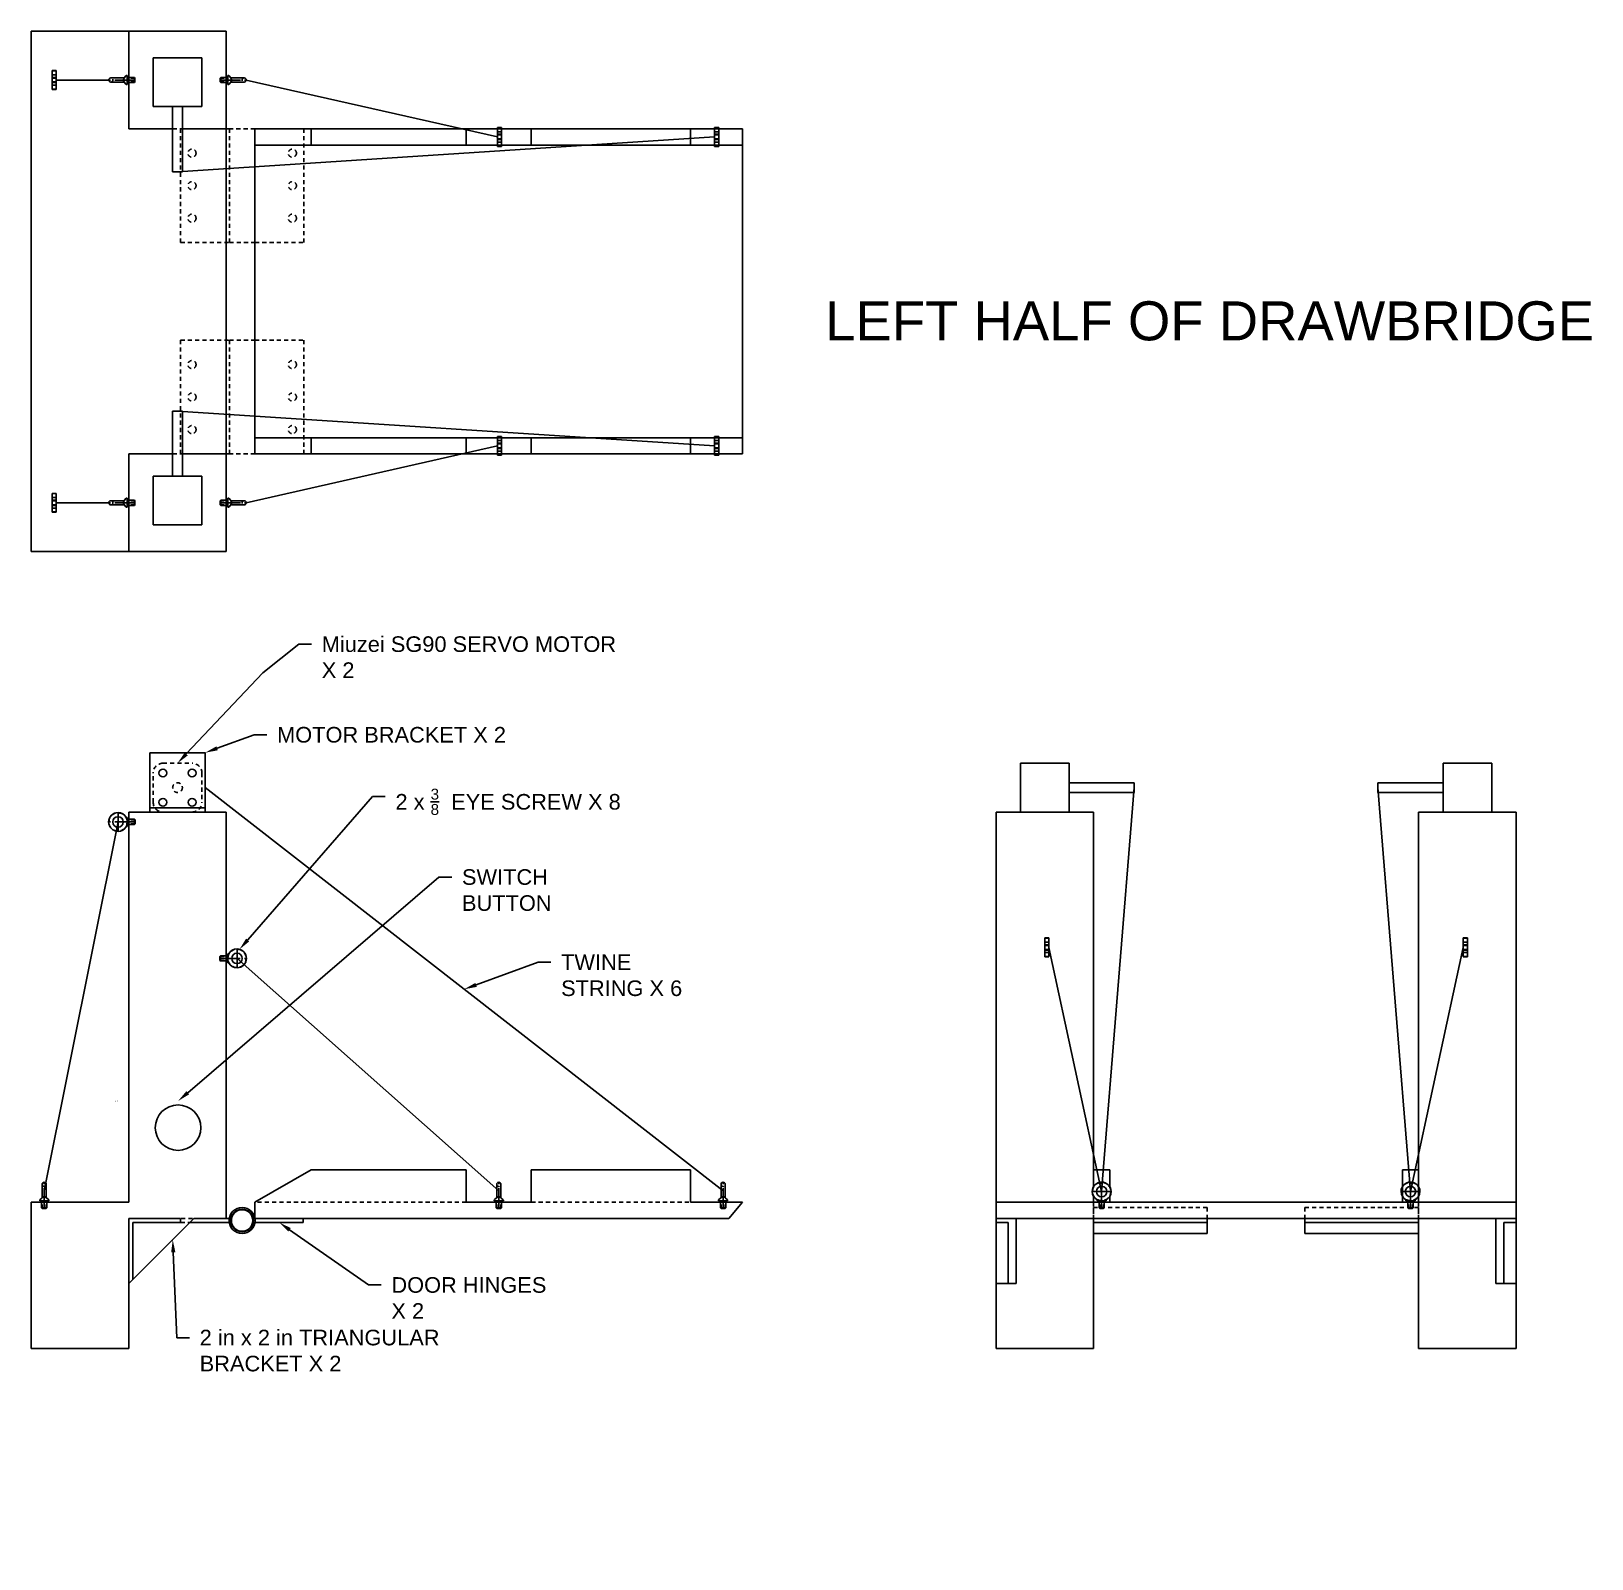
# Model space of a CAD drawing. Header units: inches. Extents: x 6.9 to 54.9, y -5 to 42.
import ezdxf
from ezdxf import colors
from ezdxf.entities.mleader import LeaderData, LeaderLine
from ezdxf.enums import TextEntityAlignment as Align
from ezdxf.math import Vec2, Vec3

# ---------------------------------------------------------------- set-up
doc = ezdxf.new("R2010")
doc.units = ezdxf.units.IN
doc.header["$LTSCALE"] = 0.5
doc.header["$MEASUREMENT"] = 0
doc.linetypes.add('CENTER', pattern=[2, 1.25, -0.25, 0.25, -0.25])
doc.linetypes.add('HIDDEN', pattern=[0.375, 0.25, -0.125])
for name, color, linetype in [('Center', 7, 'CENTER'), ('DIM', 40, 'Continuous'), ('Dimension', 7, 'Continuous'), ('Hidden', 5, 'HIDDEN'), ('Mechanical', 8, 'Continuous'), ('Metal', 253, 'Continuous'), ('String', 3, 'Continuous'), ('Visible', 1, 'Continuous')]:
    doc.layers.add(name, color=color, linetype=linetype)
doc.styles.add('GHM1', font='gem1', dxfattribs={"bigfont": 'ghm1'})
doc.styles.get("Standard").update_dxf_attribs({"font": 'arial.ttf', "height": 0.12})

msp = doc.modelspace()

# ---------------------------------------------------------------- linework, layer by layer
for p, q in [((9.809, 40.658), (9.796, 40.658)), ((12.905, 40.658), (12.917, 40.658)), ((9.809, 27.378), (9.796, 27.378)), ((12.905, 27.378), (12.917, 27.378)), ((7.397, 6.056), (7.397, 6.069)), ((21.38, 6.056), (21.38, 6.069)), ((28.279, 6.056), (28.279, 6.069))]:
    msp.add_line(p, q)
at = {"layer": 'Center'}
for p, q in [((10.049, 40.518), (9.241, 40.518)), ((12.665, 40.518), (13.472, 40.518)), ((10.049, 27.518), (9.241, 27.518)), ((12.665, 27.518), (13.472, 27.518)), ((9.527, 17.993), (9.527, 17.414)), ((10.05, 17.703), (9.237, 17.703)), ((12.663, 13.508), (13.476, 13.508)), ((13.187, 13.798), (13.187, 13.218)), ((7.257, 5.816), (7.257, 6.624)), ((21.24, 5.816), (21.24, 6.624)), ((28.139, 5.816), (28.139, 6.624)), ((39.494, 6.338), (40.073, 6.338)), ((39.784, 5.815), (39.784, 6.628)), ((49.573, 6.338), (48.994, 6.338)), ((49.284, 5.815), (49.284, 6.628))]:
    msp.add_line(p, q, dxfattribs=at)
at = {"layer": 'Dimension'}
msp.add_line((36.534, 7.483, -31.567), (36.534, 9.123, -31.567), dxfattribs=at)
at = {"layer": 'Hidden'}
for p, q in [((7.627, 40.799), (7.497, 40.799)), ((7.627, 40.679), (7.497, 40.679)), ((7.627, 40.598), (7.497, 40.598)), ((7.627, 40.578), (7.497, 40.578)), ((7.627, 40.458), (7.497, 40.458)), ((7.627, 40.437), (7.497, 40.437)), ((7.627, 40.357), (7.497, 40.357)), ((10.049, 40.578), (9.857, 40.578)), ((10.049, 40.458), (9.857, 40.458)), ((12.665, 40.578), (12.857, 40.578)), ((12.665, 40.458), (12.857, 40.458)), ((7.627, 40.237), (7.497, 40.237)), ((11.207, 39.018), (11.507, 39.018)), ((11.452, 39.018), (11.452, 35.518)), ((12.952, 39.018), (11.452, 39.018)), ((12.952, 35.518), (12.952, 39.018)), ((13.74, 39.018), (12.952, 39.018)), ((13.74, 35.518), (13.74, 39.018)), ((15.24, 39.018), (13.74, 39.018)), ((15.24, 35.518), (15.24, 39.018)), ((21.326, 39.049), (21.196, 39.049)), ((21.196, 39.018), (21.326, 39.018)), ((21.326, 38.929), (21.196, 38.929)), ((28.004, 39.049), (27.874, 39.049)), ((27.874, 39.018), (28.004, 39.018)), ((28.004, 38.929), (27.874, 38.929)), ((21.326, 38.848), (21.196, 38.848)), ((21.326, 38.828), (21.196, 38.828)), ((21.326, 38.708), (21.196, 38.708)), ((21.326, 38.687), (21.196, 38.687)), ((21.326, 38.607), (21.196, 38.607)), ((21.196, 38.518), (21.326, 38.518)), ((21.326, 38.487), (21.196, 38.487)), ((28.004, 38.848), (27.874, 38.848)), ((28.004, 38.828), (27.874, 38.828)), ((28.004, 38.708), (27.874, 38.708)), ((28.004, 38.687), (27.874, 38.687)), ((28.004, 38.607), (27.874, 38.607)), ((27.874, 38.518), (28.004, 38.518)), ((28.004, 38.487), (27.874, 38.487)), ((11.452, 35.518), (12.952, 35.518)), ((12.952, 35.518), (13.74, 35.518)), ((13.74, 35.518), (15.24, 35.518)), ((11.452, 29.018), (11.452, 32.518)), ((11.452, 32.518), (12.952, 32.518)), ((12.952, 32.518), (12.952, 29.018)), ((12.952, 32.518), (13.74, 32.518)), ((13.74, 32.518), (13.74, 29.018)), ((13.74, 32.518), (15.24, 32.518)), ((15.24, 32.518), (15.24, 29.018)), ((21.326, 29.549), (21.196, 29.549)), ((21.196, 29.518), (21.326, 29.518)), ((21.326, 29.429), (21.196, 29.429)), ((21.326, 29.348), (21.196, 29.348)), ((21.326, 29.328), (21.196, 29.328)), ((28.004, 29.549), (27.874, 29.549)), ((27.874, 29.518), (28.004, 29.518)), ((28.004, 29.429), (27.874, 29.429)), ((28.004, 29.348), (27.874, 29.348)), ((28.004, 29.328), (27.874, 29.328)), ((11.207, 29.018), (11.507, 29.018)), ((12.952, 29.018), (11.452, 29.018)), ((13.74, 29.018), (12.952, 29.018)), ((15.24, 29.018), (13.74, 29.018)), ((21.326, 29.208), (21.196, 29.208)), ((21.326, 29.187), (21.196, 29.187)), ((21.326, 29.107), (21.196, 29.107)), ((21.196, 29.018), (21.326, 29.018)), ((21.326, 28.987), (21.196, 28.987)), ((28.004, 29.208), (27.874, 29.208)), ((28.004, 29.187), (27.874, 29.187)), ((28.004, 29.107), (27.874, 29.107)), ((27.874, 29.018), (28.004, 29.018)), ((28.004, 28.987), (27.874, 28.987)), ((7.627, 27.799), (7.497, 27.799)), ((7.627, 27.679), (7.497, 27.679)), ((7.627, 27.598), (7.497, 27.598)), ((7.627, 27.578), (7.497, 27.578)), ((7.627, 27.458), (7.497, 27.458)), ((7.627, 27.437), (7.497, 27.437)), ((10.049, 27.578), (9.857, 27.578)), ((10.049, 27.458), (9.857, 27.458)), ((12.665, 27.578), (12.857, 27.578)), ((12.665, 27.458), (12.857, 27.458)), ((7.627, 27.357), (7.497, 27.357)), ((7.627, 27.237), (7.497, 27.237)), ((10.607, 18.308), (10.607, 19.208)), ((10.907, 19.508), (11.807, 19.508)), ((12.107, 19.208), (12.107, 18.308)), ((10.05, 17.764), (9.857, 17.764)), ((10.907, 18.008), (11.807, 18.008)), ((10.05, 17.643), (9.857, 17.643)), ((38.164, 14.126), (38.034, 14.126)), ((38.164, 14.006), (38.034, 14.006)), ((38.164, 13.925), (38.034, 13.925)), ((50.904, 14.126), (51.034, 14.126)), ((50.904, 14.006), (51.034, 14.006)), ((50.904, 13.925), (51.034, 13.925)), ((12.663, 13.568), (12.857, 13.568)), ((12.663, 13.448), (12.857, 13.448)), ((38.164, 13.905), (38.034, 13.905)), ((38.164, 13.785), (38.034, 13.785)), ((38.164, 13.764), (38.034, 13.764)), ((38.164, 13.684), (38.034, 13.684)), ((38.164, 13.564), (38.034, 13.564)), ((50.904, 13.905), (51.034, 13.905)), ((50.904, 13.785), (51.034, 13.785)), ((50.904, 13.764), (51.034, 13.764)), ((50.904, 13.684), (51.034, 13.684)), ((50.904, 13.564), (51.034, 13.564)), ((7.197, 5.816), (7.197, 6.008)), ((7.317, 5.816), (7.317, 6.008)), ((20.24, 6.008), (13.74, 6.008)), ((21.18, 5.816), (21.18, 6.008)), ((21.3, 5.816), (21.3, 6.008)), ((22.24, 6.008), (27.139, 6.008)), ((28.079, 5.816), (28.079, 6.008)), ((28.199, 5.816), (28.199, 6.008)), ((39.534, 6.008), (39.534, 5.508)), ((39.534, 5.848), (43.034, 5.848)), ((39.534, 5.848), (39.534, 5.508)), ((39.723, 5.815), (39.723, 6.008)), ((39.844, 5.815), (39.844, 6.008)), ((43.034, 5.848), (43.034, 5.508)), ((49.534, 5.848), (46.034, 5.848)), ((46.034, 5.848), (46.034, 5.508)), ((49.223, 5.815), (49.223, 6.008)), ((49.344, 5.815), (49.344, 6.008)), ((49.534, 6.008), (49.534, 5.508)), ((49.534, 5.848), (49.534, 5.508)), ((11.452, 5.508), (11.452, 5.388)), ((11.452, 5.388), (11.736, 5.387)), ((11.469, 5.508), (11.857, 5.508))]:
    msp.add_line(p, q, dxfattribs=at)
for centre, radius in [((11.802, 38.268), 0.125), ((14.89, 38.268), 0.125), ((11.802, 37.268), 0.125), ((14.89, 37.268), 0.125), ((11.802, 36.268), 0.125), ((14.89, 36.268), 0.125), ((11.802, 31.768), 0.125), ((14.89, 31.768), 0.125), ((11.802, 30.768), 0.125), ((14.89, 30.768), 0.125), ((11.802, 29.768), 0.125), ((14.89, 29.768), 0.125), ((11.357, 18.758), 0.15), ((9.527, 17.703), 0.281), ((13.187, 13.508), 0.281), ((39.784, 6.338), 0.281), ((49.284, 6.338), 0.281)]:
    msp.add_circle(centre, radius, dxfattribs=at)
for centre, radius, start, end in [((9.305, 40.518), 0.064, 270, 90), ((13.408, 40.518), 0.064, 90, 270), ((9.305, 27.518), 0.064, 270, 90), ((13.408, 27.518), 0.064, 90, 270), ((10.907, 19.208), 0.3, 90, 180), ((11.807, 19.208), 0.3, 0, 90), ((10.907, 18.308), 0.3, 180, 270), ((11.807, 18.308), 0.3, 270, 0), ((7.257, 6.56), 0.064, 180, 0), ((21.24, 6.56), 0.064, 180, 0), ((28.139, 6.56), 0.064, 180, 0)]:
    msp.add_arc(centre, radius, start, end, dxfattribs=at)
at = {"layer": 'Mechanical'}
for p, q in [((12.107, 41.199), (10.607, 41.199)), ((10.607, 41.199), (10.607, 39.699)), ((12.107, 39.699), (12.107, 41.199)), ((10.607, 39.699), (12.107, 39.699)), ((11.207, 39.699), (11.207, 37.699)), ((11.507, 37.699), (11.507, 39.699)), ((11.207, 37.699), (11.507, 37.699)), ((11.207, 28.337), (11.207, 30.337)), ((11.207, 30.337), (11.507, 30.337)), ((11.507, 30.337), (11.507, 28.337)), ((10.607, 26.837), (10.607, 28.337)), ((10.607, 28.337), (12.107, 28.337)), ((12.107, 28.337), (12.107, 26.837)), ((12.107, 26.837), (10.607, 26.837)), ((10.507, 18.133), (10.507, 19.833)), ((10.507, 19.833), (12.207, 19.833)), ((12.207, 19.833), (12.207, 18.133)), ((37.284, 18.008), (37.284, 19.508)), ((37.284, 19.508), (38.784, 19.508)), ((38.784, 19.508), (38.784, 18.008)), ((51.784, 19.508), (50.284, 19.508)), ((50.284, 19.508), (50.284, 18.008)), ((51.784, 18.008), (51.784, 19.508)), ((38.784, 18.908), (40.784, 18.908)), ((40.784, 18.908), (40.784, 18.608)), ((50.284, 18.908), (48.284, 18.908)), ((48.284, 18.908), (48.284, 18.608)), ((40.784, 18.608), (38.784, 18.608)), ((48.284, 18.608), (50.284, 18.608)), ((10.507, 18.008), (10.507, 18.133)), ((10.507, 18.133), (12.207, 18.133)), ((12.207, 18.133), (12.207, 18.008)), ((38.784, 18.008), (37.284, 18.008)), ((50.284, 18.008), (51.784, 18.008)), ((9.857, 5.508), (9.857, 3.508)), ((9.857, 5.508), (9.857, 5.508)), ((11.857, 5.508), (9.857, 3.508)), ((9.857, 5.508), (11.452, 5.508)), ((9.982, 3.633), (9.982, 5.388)), ((11.452, 5.388), (9.982, 5.388)), ((11.737, 5.388), (12.949, 5.388)), ((12.949, 5.508), (11.857, 5.508)), ((36.534, 5.508), (36.534, 3.508)), ((36.534, 5.508), (37.159, 5.508)), ((36.534, 5.388), (36.909, 5.388)), ((36.909, 3.508), (36.909, 5.388)), ((37.159, 5.508), (37.159, 3.508)), ((39.534, 5.508), (43.034, 5.508)), ((39.534, 5.388), (39.534, 5.508)), ((43.034, 5.388), (39.534, 5.388)), ((39.534, 5.388), (39.534, 5.048)), ((43.034, 5.508), (43.034, 5.388)), ((43.034, 5.048), (43.034, 5.388)), ((49.534, 5.508), (46.034, 5.508)), ((46.034, 5.508), (46.034, 5.388)), ((46.034, 5.388), (49.534, 5.388)), ((46.034, 5.048), (46.034, 5.388)), ((49.534, 5.388), (49.534, 5.508)), ((49.534, 5.388), (49.534, 5.048)), ((52.534, 5.508), (51.909, 5.508)), ((51.909, 5.508), (51.909, 3.508)), ((52.159, 3.508), (52.159, 5.388)), ((52.534, 5.388), (52.159, 5.388)), ((52.534, 5.508), (52.534, 3.508)), ((39.534, 5.048), (43.034, 5.048)), ((49.534, 5.048), (46.034, 5.048)), ((37.159, 3.508), (36.534, 3.508)), ((36.534, 3.508), (36.909, 3.508)), ((51.909, 3.508), (52.534, 3.508)), ((52.534, 3.508), (52.159, 3.508))]:
    msp.add_line(p, q, dxfattribs=at)
at = {"layer": 'Mechanical', "extrusion": (0, 1, 0)}
for p, q in [((15.225, 5.508), (13.74, 5.508)), ((15.225, 5.388), (13.74, 5.388)), ((15.225, 5.508), (15.225, 5.388))]:
    msp.add_line(p, q, dxfattribs=at)
at = {"layer": 'Mechanical'}
for centre, radius in [((10.907, 19.208), 0.12), ((11.807, 19.208), 0.12), ((10.907, 18.308), 0.12), ((11.807, 18.308), 0.12), ((13.344, 5.448), 0.4), ((13.344, 5.448), 0.35), ((13.344, 5.448), 0.33)]:
    msp.add_circle(centre, radius, dxfattribs=at)
at = {"layer": 'Metal'}
msp.add_circle((11.374, 8.302, -31.567), 0.7, dxfattribs=at)
at = {"layer": 'String'}
for p, q in [((9.241, 40.518), (7.627, 40.518)), ((13.472, 40.518), (21.196, 38.768)), ((11.357, 37.699), (27.874, 38.768)), ((11.357, 30.337), (27.874, 29.268)), ((13.472, 27.518), (21.196, 29.268)), ((7.627, 27.518), (9.241, 27.518)), ((28.139, 6.359), (12.207, 18.758)), ((40.784, 18.758), (39.784, 6.338)), ((48.284, 18.758), (49.284, 6.338)), ((7.257, 6.359), (9.527, 17.703)), ((13.187, 13.508), (21.24, 6.358)), ((38.164, 13.845), (39.784, 6.338)), ((50.904, 13.845), (49.284, 6.338))]:
    msp.add_line(p, q, dxfattribs=at)
at = {"layer": 'Visible'}
for p, q in [((6.857, 26.018), (6.857, 42.018)), ((6.857, 42.018), (12.857, 42.018)), ((9.857, 39.018), (9.857, 42.018)), ((12.857, 42.018), (12.857, 39.018)), ((7.497, 40.228), (7.497, 40.808)), ((7.497, 40.808), (7.627, 40.808)), ((7.627, 40.808), (7.627, 40.228)), ((9.706, 40.582), (9.305, 40.582)), ((9.305, 40.454), (9.706, 40.454)), ((9.702, 40.557), (9.731, 40.594)), ((9.702, 40.479), (9.731, 40.442)), ((9.731, 40.594), (9.771, 40.646)), ((9.731, 40.442), (9.771, 40.39)), ((9.809, 40.378), (9.796, 40.378)), ((9.809, 40.378), (9.809, 40.658)), ((9.809, 40.608), (9.83, 40.588)), ((9.809, 40.428), (9.83, 40.448)), ((10.029, 40.598), (9.856, 40.598)), ((9.856, 40.438), (10.029, 40.438)), ((9.857, 40.438), (9.857, 40.598)), ((10.029, 40.438), (10.029, 40.598)), ((10.029, 40.598), (10.049, 40.578)), ((10.049, 40.458), (10.029, 40.438)), ((10.049, 40.458), (10.049, 40.578)), ((12.685, 40.598), (12.665, 40.578)), ((12.665, 40.458), (12.665, 40.578)), ((12.665, 40.458), (12.685, 40.438)), ((12.685, 40.598), (12.857, 40.598)), ((12.685, 40.438), (12.685, 40.598)), ((12.857, 40.438), (12.685, 40.438)), ((12.857, 40.438), (12.857, 40.598)), ((12.905, 40.608), (12.883, 40.588)), ((12.905, 40.428), (12.883, 40.448)), ((12.905, 40.378), (12.905, 40.658)), ((12.905, 40.378), (12.917, 40.378)), ((12.982, 40.594), (12.942, 40.646)), ((12.982, 40.442), (12.942, 40.39)), ((13.011, 40.557), (12.982, 40.594)), ((13.011, 40.479), (12.982, 40.442)), ((13.008, 40.582), (13.408, 40.582)), ((13.408, 40.454), (13.008, 40.454)), ((7.627, 40.228), (7.497, 40.228)), ((11.207, 39.018), (9.857, 39.018)), ((12.857, 39.018), (11.507, 39.018)), ((12.857, 39.018), (11.507, 39.018)), ((12.857, 39.018), (12.857, 29.018)), ((13.74, 29.018), (13.74, 39.018)), ((13.74, 39.018), (15.472, 39.018)), ((15.472, 39.018), (15.472, 38.518)), ((20.24, 39.018), (15.472, 39.018)), ((20.24, 38.518), (20.24, 39.018)), ((22.24, 39.018), (20.24, 39.018)), ((21.196, 38.478), (21.196, 39.058)), ((21.196, 39.058), (21.326, 39.058)), ((21.326, 39.058), (21.326, 38.478)), ((22.24, 38.518), (22.24, 39.018)), ((22.24, 39.018), (27.139, 39.018)), ((27.139, 39.018), (27.139, 38.518)), ((28.74, 39.018), (27.139, 39.018)), ((27.874, 38.478), (27.874, 39.058)), ((27.874, 39.058), (28.004, 39.058)), ((28.004, 39.058), (28.004, 38.478)), ((28.74, 38.518), (28.74, 39.018)), ((28.74, 39.018), (28.74, 29.018)), ((15.472, 38.518), (13.74, 38.518)), ((15.472, 38.518), (20.24, 38.518)), ((20.24, 38.518), (22.24, 38.518)), ((21.326, 38.478), (21.196, 38.478)), ((27.139, 38.518), (22.24, 38.518)), ((27.139, 38.518), (28.74, 38.518)), ((28.004, 38.478), (27.874, 38.478)), ((15.472, 29.518), (13.74, 29.518)), ((15.472, 29.018), (15.472, 29.518)), ((15.472, 29.518), (20.24, 29.518)), ((20.24, 29.518), (20.24, 29.018)), ((20.24, 29.518), (21.196, 29.518)), ((21.326, 29.558), (21.196, 29.558)), ((21.196, 29.558), (21.196, 28.978)), ((21.326, 28.978), (21.326, 29.558)), ((21.326, 29.518), (22.24, 29.518)), ((22.24, 29.518), (22.24, 29.018)), ((27.139, 29.518), (22.24, 29.518)), ((27.139, 29.018), (27.139, 29.518)), ((27.139, 29.518), (28.74, 29.518)), ((28.004, 29.558), (27.874, 29.558)), ((27.874, 29.558), (27.874, 28.978)), ((28.004, 28.978), (28.004, 29.558)), ((28.74, 29.518), (28.74, 29.018)), ((9.857, 29.018), (9.857, 26.018)), ((11.207, 29.018), (9.857, 29.018)), ((12.857, 29.018), (11.507, 29.018)), ((12.857, 26.018), (12.857, 29.018)), ((13.74, 29.018), (15.472, 29.018)), ((20.24, 29.018), (15.472, 29.018)), ((21.196, 29.018), (20.24, 29.018)), ((21.196, 28.978), (21.326, 28.978)), ((22.24, 29.018), (21.326, 29.018)), ((22.24, 29.018), (27.139, 29.018)), ((28.74, 29.018), (27.139, 29.018)), ((27.874, 28.978), (28.004, 28.978)), ((7.627, 27.808), (7.497, 27.808)), ((7.497, 27.808), (7.497, 27.228)), ((7.627, 27.228), (7.627, 27.808)), ((9.305, 27.582), (9.706, 27.582)), ((9.706, 27.454), (9.305, 27.454)), ((9.702, 27.557), (9.731, 27.594)), ((9.702, 27.479), (9.731, 27.442)), ((9.731, 27.594), (9.771, 27.646)), ((9.731, 27.442), (9.771, 27.39)), ((9.809, 27.658), (9.796, 27.658)), ((9.809, 27.658), (9.809, 27.378)), ((9.809, 27.608), (9.83, 27.588)), ((9.809, 27.428), (9.83, 27.448)), ((9.856, 27.598), (10.029, 27.598)), ((10.029, 27.438), (9.856, 27.438)), ((9.857, 27.598), (9.857, 27.438)), ((10.029, 27.598), (10.029, 27.438)), ((10.049, 27.578), (10.029, 27.598)), ((10.029, 27.438), (10.049, 27.458)), ((10.049, 27.578), (10.049, 27.458)), ((12.665, 27.578), (12.685, 27.598)), ((12.665, 27.578), (12.665, 27.458)), ((12.685, 27.438), (12.665, 27.458)), ((12.857, 27.598), (12.685, 27.598)), ((12.685, 27.598), (12.685, 27.438)), ((12.685, 27.438), (12.857, 27.438)), ((12.857, 27.598), (12.857, 27.438)), ((12.905, 27.608), (12.883, 27.588)), ((12.905, 27.428), (12.883, 27.448)), ((12.905, 27.658), (12.905, 27.378)), ((12.905, 27.658), (12.917, 27.658)), ((12.982, 27.594), (12.942, 27.646)), ((12.982, 27.442), (12.942, 27.39)), ((13.011, 27.557), (12.982, 27.594)), ((13.011, 27.479), (12.982, 27.442)), ((13.408, 27.582), (13.008, 27.582)), ((13.008, 27.454), (13.408, 27.454)), ((7.497, 27.228), (7.627, 27.228)), ((6.857, 26.018), (12.857, 26.018)), ((9.808, 17.844), (9.78, 17.844)), ((9.808, 17.844), (9.808, 17.563)), ((9.808, 17.794), (9.829, 17.774)), ((9.856, 17.784), (10.03, 17.784)), ((9.857, 6.008), (9.857, 18.008)), ((9.857, 18.008), (12.857, 18.008)), ((9.857, 17.784), (9.857, 17.623)), ((10.03, 17.784), (10.03, 17.623)), ((10.05, 17.764), (10.03, 17.784)), ((10.05, 17.764), (10.05, 17.643)), ((12.857, 18.008), (12.857, 6.008)), ((36.534, 6.008), (36.534, 18.008)), ((36.534, 18.008), (39.534, 18.008)), ((39.534, 18.008), (39.534, 7.008)), ((52.534, 18.008), (49.534, 18.008)), ((49.534, 18.008), (49.534, 7.008)), ((52.534, 6.008), (52.534, 18.008)), ((9.808, 17.563), (9.78, 17.563)), ((9.808, 17.613), (9.829, 17.633)), ((10.03, 17.623), (9.856, 17.623)), ((10.03, 17.623), (10.05, 17.643)), ((38.164, 14.135), (38.034, 14.135)), ((38.034, 14.135), (38.034, 13.555)), ((38.164, 13.555), (38.164, 14.135)), ((50.904, 13.555), (50.904, 14.135)), ((50.904, 14.135), (51.034, 14.135)), ((51.034, 14.135), (51.034, 13.555)), ((12.663, 13.568), (12.683, 13.589)), ((12.663, 13.568), (12.663, 13.448)), ((12.683, 13.428), (12.663, 13.448)), ((12.857, 13.589), (12.683, 13.589)), ((12.683, 13.589), (12.683, 13.428)), ((12.857, 13.589), (12.857, 13.428)), ((12.905, 13.598), (12.884, 13.578)), ((12.905, 13.649), (12.905, 13.367)), ((12.905, 13.649), (12.933, 13.649)), ((38.034, 13.555), (38.164, 13.555)), ((51.034, 13.555), (50.904, 13.555)), ((12.683, 13.428), (12.857, 13.428)), ((12.905, 13.418), (12.884, 13.438)), ((12.905, 13.367), (12.933, 13.367)), ((13.74, 6.008), (15.472, 7.008)), ((15.472, 7.008), (20.24, 7.008)), ((20.24, 7.008), (20.24, 6.008)), ((22.24, 6.008), (22.24, 7.008)), ((22.24, 7.008), (27.139, 7.008)), ((27.139, 6.008), (27.139, 7.008)), ((39.534, 7.008), (40.034, 7.008)), ((39.534, 6.467), (39.534, 7.008)), ((40.034, 7.008), (40.034, 6.467)), ((49.534, 7.008), (49.034, 7.008)), ((49.034, 7.008), (49.034, 6.008)), ((49.534, 6.008), (49.534, 7.008)), ((7.193, 6.56), (7.193, 6.159)), ((7.321, 6.159), (7.321, 6.56)), ((21.176, 6.56), (21.176, 6.159)), ((21.304, 6.159), (21.304, 6.56)), ((28.075, 6.56), (28.075, 6.159)), ((28.203, 6.159), (28.203, 6.56)), ((6.857, 5.508), (6.857, 6.008)), ((6.857, 6.008), (9.857, 6.008)), ((7.117, 6.056), (7.117, 6.069)), ((7.117, 6.056), (7.397, 6.056)), ((7.18, 6.134), (7.129, 6.094)), ((7.167, 6.056), (7.187, 6.035)), ((7.177, 6.008), (7.337, 6.008)), ((7.177, 6.008), (7.177, 5.836)), ((7.177, 5.836), (7.337, 5.836)), ((7.197, 5.816), (7.177, 5.836)), ((7.217, 6.163), (7.18, 6.134)), ((7.197, 5.816), (7.317, 5.816)), ((7.296, 6.163), (7.333, 6.134)), ((7.337, 5.836), (7.317, 5.816)), ((7.346, 6.056), (7.326, 6.035)), ((7.333, 6.134), (7.384, 6.094)), ((7.337, 5.836), (7.337, 6.008)), ((12.857, 6.008), (12.857, 5.508)), ((13.74, 5.508), (13.74, 6.008)), ((20.24, 6.008), (22.24, 6.008)), ((21.1, 6.056), (21.1, 6.069)), ((21.1, 6.056), (21.38, 6.056)), ((21.163, 6.134), (21.112, 6.094)), ((21.15, 6.056), (21.17, 6.035)), ((21.16, 6.008), (21.32, 6.008)), ((21.16, 6.008), (21.16, 5.836)), ((21.16, 5.836), (21.32, 5.836)), ((21.18, 5.816), (21.16, 5.836)), ((21.2, 6.163), (21.163, 6.134)), ((21.18, 5.816), (21.3, 5.816)), ((21.279, 6.163), (21.316, 6.134)), ((21.32, 5.836), (21.3, 5.816)), ((21.329, 6.056), (21.31, 6.035)), ((21.316, 6.134), (21.367, 6.094)), ((21.32, 5.836), (21.32, 6.008)), ((27.139, 6.008), (28.74, 6.008)), ((27.999, 6.056), (27.999, 6.069)), ((27.999, 6.056), (28.279, 6.056)), ((28.062, 6.134), (28.011, 6.094)), ((28.049, 6.056), (28.069, 6.035)), ((28.059, 6.008), (28.219, 6.008)), ((28.059, 6.008), (28.059, 5.836)), ((28.059, 5.836), (28.219, 5.836)), ((28.079, 5.816), (28.059, 5.836)), ((28.1, 6.163), (28.062, 6.134)), ((28.079, 5.816), (28.199, 5.816)), ((28.178, 6.163), (28.215, 6.134)), ((28.219, 5.836), (28.199, 5.816)), ((28.228, 6.056), (28.209, 6.035)), ((28.215, 6.134), (28.266, 6.094)), ((28.219, 5.836), (28.219, 6.008)), ((28.74, 6.008), (28.32, 5.508)), ((39.534, 6.008), (36.534, 6.008)), ((36.534, 6.008), (36.534, 5.508)), ((39.534, 6.008), (39.534, 6.209)), ((39.534, 6.008), (40.034, 6.008)), ((39.643, 6.056), (39.643, 6.085)), ((39.643, 6.056), (39.925, 6.056)), ((39.694, 6.056), (39.713, 6.035)), ((39.703, 6.008), (39.864, 6.008)), ((39.703, 6.008), (39.703, 5.835)), ((39.703, 5.835), (39.864, 5.835)), ((39.723, 5.815), (39.703, 5.835)), ((39.723, 5.815), (39.844, 5.815)), ((39.864, 5.835), (39.844, 5.815)), ((39.874, 6.056), (39.854, 6.035)), ((39.864, 5.835), (39.864, 6.008)), ((39.925, 6.056), (39.925, 6.085)), ((40.034, 6.209), (40.034, 6.008)), ((40.034, 6.008), (49.034, 6.008)), ((49.034, 6.209), (49.034, 6.008)), ((49.534, 6.008), (49.034, 6.008)), ((49.534, 6.008), (49.034, 6.008)), ((49.143, 6.056), (49.143, 6.085)), ((49.425, 6.056), (49.143, 6.056)), ((49.194, 6.056), (49.213, 6.035)), ((49.364, 6.008), (49.203, 6.008)), ((49.203, 5.835), (49.203, 6.008)), ((49.364, 5.835), (49.203, 5.835)), ((49.203, 5.835), (49.223, 5.815)), ((49.344, 5.815), (49.223, 5.815)), ((49.344, 5.815), (49.364, 5.835)), ((49.374, 6.056), (49.354, 6.035)), ((49.364, 6.008), (49.364, 5.835)), ((49.425, 6.056), (49.425, 6.085)), ((49.534, 6.008), (49.534, 6.209)), ((49.534, 6.008), (52.534, 6.008)), ((52.534, 6.008), (52.534, 5.508)), ((6.857, 5.508), (6.857, 1.508)), ((9.857, 5.508), (9.857, 5.508)), ((9.857, 1.508), (9.857, 5.508)), ((28.32, 5.508), (13.74, 5.508)), ((36.534, 5.508), (39.534, 5.508)), ((36.534, 5.508), (36.534, 1.508)), ((49.534, 5.508), (39.534, 5.508)), ((39.534, 1.508), (39.534, 5.508)), ((52.534, 5.508), (49.534, 5.508)), ((49.534, 1.508), (49.534, 5.508)), ((52.534, 5.508), (52.534, 1.508)), ((6.857, 1.508), (9.857, 1.508)), ((36.534, 1.508), (39.534, 1.508)), ((52.534, 1.508), (49.534, 1.508))]:
    msp.add_line(p, q, dxfattribs=at)
for centre in [(9.527, 17.703), (13.187, 13.508), (39.784, 6.338), (49.284, 6.338)]:
    msp.add_circle(centre, 0.161, dxfattribs=at)
for centre, radius, start, end in [((9.305, 40.518), 0.064, 90, 270), ((9.753, 40.518), 0.064, 142.1702, 217.8298), ((9.706, 40.614), 0.032, 270, 322.1702), ((9.706, 40.422), 0.032, 37.8298, 90), ((9.796, 40.626), 0.032, 90, 142.1702), ((9.796, 40.41), 0.032, 217.8298, 270), ((9.841, 40.6), 0.016, 226.9466, 354.2608), ((9.841, 40.436), 0.016, 5.7392, 133.0534), ((12.873, 40.6), 0.016, 185.7392, 313.0534), ((12.873, 40.436), 0.016, 46.9466, 174.2608), ((12.917, 40.626), 0.032, 37.8298, 90), ((12.917, 40.41), 0.032, 270, 322.1702), ((13.008, 40.614), 0.032, 217.8298, 270), ((13.008, 40.422), 0.032, 90, 142.1702), ((12.961, 40.518), 0.064, 322.1702, 37.8298), ((13.408, 40.518), 0.064, 270, 90), ((9.305, 27.518), 0.064, 90, 270), ((9.753, 27.518), 0.064, 142.1702, 217.8298), ((9.706, 27.614), 0.032, 270, 322.1702), ((9.706, 27.422), 0.032, 37.8298, 90), ((9.796, 27.626), 0.032, 90, 142.1702), ((9.796, 27.41), 0.032, 217.8298, 270), ((9.841, 27.6), 0.016, 226.9466, 354.2608), ((9.841, 27.436), 0.016, 5.7392, 133.0534), ((12.873, 27.6), 0.016, 185.7392, 313.0534), ((12.873, 27.436), 0.016, 46.9466, 174.2608), ((12.917, 27.626), 0.032, 37.8298, 90), ((12.917, 27.41), 0.032, 270, 322.1702), ((13.008, 27.614), 0.032, 217.8298, 270), ((13.008, 27.422), 0.032, 90, 142.1702), ((12.961, 27.518), 0.064, 322.1702, 37.8298), ((13.408, 27.518), 0.064, 270, 90), ((9.527, 17.703), 0.29, 90, 180), ((9.527, 17.703), 0.29, 29.0853, 90), ((9.84, 17.785), 0.0161, 226.9466, 270), ((9.84, 17.785), 0.0161, 270, 354.2608), ((9.527, 17.703), 0.29, 180, 270), ((9.527, 17.703), 0.29, 270, 330.9147), ((9.84, 17.621), 0.0161, 90, 133.0534), ((9.84, 17.621), 0.0161, 5.7392, 90), ((12.873, 13.59), 0.0161, 185.7392, 270), ((12.873, 13.426), 0.0161, 90, 174.2608), ((12.873, 13.59), 0.0161, 270, 313.0534), ((12.873, 13.426), 0.0161, 46.9466, 90), ((13.187, 13.508), 0.29, 90, 150.9147), ((13.187, 13.508), 0.29, 0, 90), ((13.187, 13.508), 0.29, 270, 0), ((13.187, 13.508), 0.29, 209.0853, 270), ((7.257, 6.56), 0.064, 0, 180), ((21.24, 6.56), 0.064, 0, 180), ((28.139, 6.56), 0.064, 0, 180), ((39.784, 6.338), 0.29, 90, 180), ((39.784, 6.338), 0.29, 180, 240.9147), ((39.784, 6.338), 0.29, 0, 90), ((39.784, 6.338), 0.29, 299.0853, 0), ((49.284, 6.338), 0.29, 90, 180), ((49.284, 6.338), 0.29, 180, 240.9147), ((49.284, 6.338), 0.29, 0, 90), ((49.284, 6.338), 0.29, 299.0853, 0), ((7.149, 6.069), 0.032, 127.8298, 180), ((7.175, 6.024), 0.016, 275.7392, 43.0534), ((7.161, 6.159), 0.032, 307.8298, 0), ((7.257, 6.112), 0.064, 52.1702, 127.8298), ((7.353, 6.159), 0.032, 180, 232.1702), ((7.338, 6.024), 0.016, 136.9466, 264.2608), ((7.365, 6.069), 0.032, 0, 52.1702), ((21.132, 6.069), 0.032, 127.8298, 180), ((21.158, 6.024), 0.016, 275.7392, 43.0534), ((21.144, 6.159), 0.032, 307.8298, 0), ((21.24, 6.112), 0.064, 52.1702, 127.8298), ((21.336, 6.159), 0.032, 180, 232.1702), ((21.321, 6.024), 0.016, 136.9466, 264.2608), ((21.348, 6.069), 0.032, 0, 52.1702), ((28.031, 6.069), 0.032, 127.8298, 180), ((28.057, 6.024), 0.016, 275.7392, 43.0534), ((28.043, 6.159), 0.032, 307.8298, 0), ((28.139, 6.112), 0.064, 52.1702, 127.8298), ((28.235, 6.159), 0.032, 180, 232.1702), ((28.22, 6.024), 0.016, 136.9466, 264.2608), ((28.247, 6.069), 0.032, 0, 52.1702), ((39.702, 6.024), 0.0161, 275.7392, 0), ((39.702, 6.024), 0.0161, 0, 43.0534), ((39.866, 6.024), 0.0161, 136.9466, 180), ((39.866, 6.024), 0.0161, 180, 264.2608), ((49.202, 6.024), 0.0161, 275.7392, 0), ((49.202, 6.024), 0.0161, 0, 43.0534), ((49.366, 6.024), 0.0161, 136.9466, 180), ((49.366, 6.024), 0.0161, 180, 264.2608)]:
    msp.add_arc(centre, radius, start, end, dxfattribs=at)

# ---------------------------------------------------------------- texts
at = {"layer": 'DIM', "color": 4, "style": 'GHM1'}
msp.add_text('M20', height=0.0322, dxfattribs=at).set_placement((9.487, 9.117), align=Align.MIDDLE_CENTER)
at = {"layer": 'Dimension'}
msp.add_text('LEFT HALF OF DRAWBRIDGE', height=1.2, dxfattribs=at).set_placement((31.278, 32.512))

# ---------------------------------------------------------------- leaders
ml = msp.add_multileader_mtext('Standard', dxfattribs=at)
ml.set_content('Miuzei SG90 SERVO MOTOR\\PX 2', color=256)
ml.set_leader_properties()
ml.build(insert=Vec2(0, 0))
ml.multileader.update_dxf_attribs({"dogleg_length": 0.098, "arrow_head_size": 0.392, "scale": 4})
ctx = ml.context
ctx.base_point, ctx.scale, ctx.char_height, ctx.arrow_head_size, ctx.landing_gap_size, ctx.plane_origin = Vec3(15.478, 23.171), 4, 0.48, 0.392, 0.316, Vec3(12.107, 26.837)
notes = []
notes.append((ctx, [(0, (1, 1, 0), (15.086, 23.171), (1, 0), 0.392, [(0, [(11.357, 19.508), (13.983, 22.288)], 0, [])])]))
ctx.mtext.insert, ctx.mtext.flow_direction = Vec3(15.794, 23.411), 5
ml = msp.add_multileader_mtext('Standard', dxfattribs=at)
ml.set_content('MOTOR BRACKET X 2', color=256)
ml.set_leader_properties()
ml.build(insert=Vec2(0, 0))
ml.multileader.update_dxf_attribs({"dogleg_length": 0.098, "arrow_head_size": 0.392, "scale": 4})
ctx = ml.context
ctx.base_point, ctx.scale, ctx.char_height, ctx.arrow_head_size, ctx.landing_gap_size, ctx.plane_origin = Vec3(14.103, 20.381), 4, 0.48, 0.392, 0.316, Vec3(12.207, 19.833)
notes.append((ctx, [(0, (1, 1, 0), (13.711, 20.381), (1, 0), 0.392, [(0, [(12.207, 19.833)], 0, [])])]))
ctx.mtext.insert, ctx.mtext.flow_direction = Vec3(14.419, 20.625), 5
ml = msp.add_multileader_mtext('Standard', dxfattribs=at)
ml.set_content('\\A1;2 x {\\H0.7x;\\S3/8;}  EYE SCREW X 8', color=256)
ml.set_leader_properties()
ml.build(insert=Vec2(0, 0))
ml.multileader.update_dxf_attribs({"dogleg_length": 0.098, "arrow_head_size": 0.392, "scale": 4})
ctx = ml.context
ctx.base_point, ctx.scale, ctx.char_height, ctx.arrow_head_size, ctx.landing_gap_size, ctx.plane_origin = Vec3(17.745, 18.482), 4, 0.48, 0.392, 0.316, Vec3(13.187, 13.508)
notes.append((ctx, [(0, (1, 1, 0), (17.353, 18.482), (1, 0), 0.392, [(0, [(13.259, 13.78)], 0, [])])]))
ctx.mtext.insert, ctx.mtext.flow_direction = Vec3(18.061, 18.726), 5
ml = msp.add_multileader_mtext('Standard', dxfattribs=at)
ml.set_content('SWITCH\\PBUTTON', color=256)
ml.set_leader_properties()
ml.build(insert=Vec2(0, 0))
ml.multileader.update_dxf_attribs({"dogleg_length": 0.098, "arrow_head_size": 0.392, "scale": 4})
ctx = ml.context
ctx.base_point, ctx.scale, ctx.char_height, ctx.arrow_head_size, ctx.landing_gap_size, ctx.plane_origin = Vec3(19.791, 16.006, -31.467), 4, 0.48, 0.392, 0.316, Vec3(11.374, 9.121, -31.467)
notes.append((ctx, [(0, (1, 1, 0), (19.399, 16.006, -31.467), (1, 0), 0.392, [(0, [(11.374, 9.121, -31.467)], 0, [])])]))
ctx.mtext.insert, ctx.mtext.flow_direction = Vec3(20.107, 16.25, -31.467), 5
ml = msp.add_multileader_mtext('Standard', dxfattribs=at)
ml.set_content('TWINE \\PSTRING X 6', color=256)
ml.set_leader_properties()
ml.build(insert=Vec2(0, 0))
ml.multileader.update_dxf_attribs({"dogleg_length": 0.098, "arrow_head_size": 0.392, "scale": 4})
ctx = ml.context
ctx.base_point, ctx.scale, ctx.char_height, ctx.arrow_head_size, ctx.landing_gap_size, ctx.plane_origin = Vec3(22.84, 13.387), 4, 0.48, 0.392, 0.316, Vec3(20.173, 12.559)
notes.append((ctx, [(0, (1, 1, 0), (22.448, 13.387), (1, 0), 0.392, [(0, [(20.173, 12.559)], 0, [])])]))
ctx.mtext.insert, ctx.mtext.width, ctx.mtext.flow_direction = Vec3(23.156, 13.631), 2.46123, 5
ml = msp.add_multileader_mtext('Standard', dxfattribs=at)
ml.set_content('DOOR HINGES\\PX 2', color=256)
ml.set_leader_properties()
ml.build(insert=Vec2(0, 0))
ml.multileader.update_dxf_attribs({"dogleg_length": 0.098, "arrow_head_size": 0.392, "scale": 4})
ctx = ml.context
ctx.base_point, ctx.scale, ctx.char_height, ctx.arrow_head_size, ctx.landing_gap_size, ctx.plane_origin = Vec3(17.62, 3.466), 4, 0.48, 0.392, 0.316, Vec3(14.482, 5.388)
notes.append((ctx, [(0, (1, 1, 0), (17.228, 3.466), (1, 0), 0.392, [(0, [(14.482, 5.388)], 0, [])])]))
ctx.mtext.insert, ctx.mtext.flow_direction = Vec3(17.936, 3.706), 5
ml = msp.add_multileader_mtext('Standard', dxfattribs=at)
ml.set_content('2 in x 2 in TRIANGULAR \\PBRACKET X 2', color=256)
ml.set_leader_properties()
ml.build(insert=Vec2(0, 0))
ml.multileader.update_dxf_attribs({"dogleg_length": 0.098, "arrow_head_size": 0.392, "scale": 4})
ctx = ml.context
ctx.base_point, ctx.scale, ctx.char_height, ctx.arrow_head_size, ctx.landing_gap_size, ctx.plane_origin = Vec3(11.723, 1.845), 4, 0.48, 0.392, 0.316, Vec3(10.857, 4.508)
notes.append((ctx, [(0, (1, 1, 0), (11.331, 1.845), (1, 0), 0.392, [(0, [(11.21, 4.862)], 0, [])])]))
ctx.mtext.insert, ctx.mtext.flow_direction = Vec3(12.039, 2.089), 5
for ctx, leaders in notes:
    for number, flags, end, landing, length, lines in leaders:
        leader = LeaderData()
        leader.index, (leader.has_last_leader_line, leader.has_dogleg_vector, leader.attachment_direction) = number, flags
        leader.last_leader_point, leader.dogleg_vector, leader.dogleg_length = Vec3(end), Vec3(landing), length
        for number, points, colour, breaks in lines:
            line = LeaderLine()
            line.index, line.vertices, line.color, line.breaks = number, Vec3.list(points), colors.encode_raw_color(colour), breaks
            leader.lines.append(line)
        ctx.leaders.append(leader)

doc.saveas('drawing.dxf')
